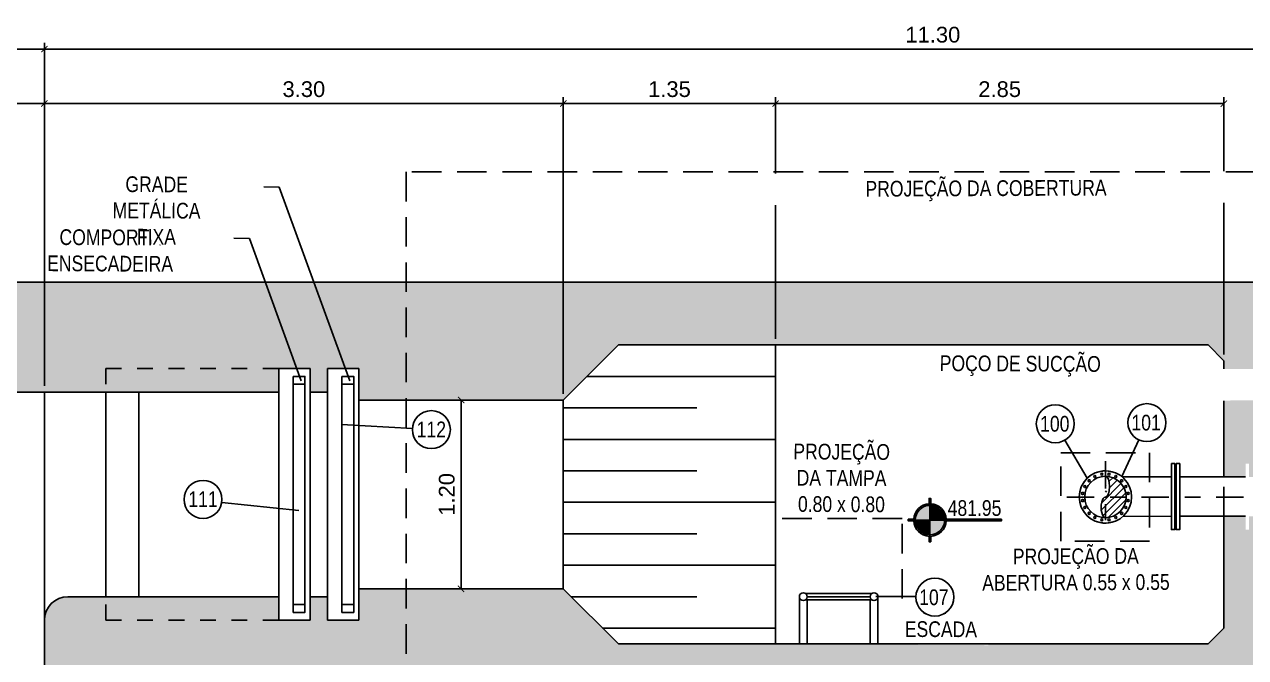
# Model space of a CAD drawing. Header units: feet. Extents: x 0 to 285115, y 0 to 9111421.
# Drawn here: x 285094.64 to 285102.41, y 9111372.54 to 9111376.57 of the extents above; entities that cross this region are included whole.
import ezdxf
from ezdxf import colors
from ezdxf.entities.mleader import LeaderData, LeaderLine
from ezdxf.enums import TextEntityAlignment as Align
from ezdxf.math import Vec2, Vec3

# ---------------------------------------------------------------- set-up
doc = ezdxf.new("R2010")
doc.units = ezdxf.units.FT
doc.header["$MEASUREMENT"] = 0
doc.linetypes.add('DASHDOT', pattern=[1, 0.5, -0.25, 0, -0.25])
doc.linetypes.add('HIDDEN', pattern=[0.375, 0.25, -0.125])
doc.layers.get('0').update_dxf_attribs({"linetype": 'CONTINUOUS'})
doc.layers.get('DEFPOINTS').update_dxf_attribs({"linetype": 'CONTINUOUS'})
for name, color, linetype in [('01', 1, 'CONTINUOUS'), ('01PROJ', 1, 'HIDDEN'), ('A-NIVEIS', 1, 'CONTINUOUS'), ('A-TEXTO', 2, 'CONTINUOUS'), ('EIXO', 1, 'DASHDOT'), ('H-SA-CONTORNO', 2, 'CONTINUOUS'), ('H-SA-DIM', 1, 'CONTINUOUS'), ('H-SA-ESTRUTURA (CORTE)', 5, 'CONTINUOUS'), ('H-SA-HTC CONCRETO', 253, 'CONTINUOUS'), ('H-SA-HTC ENCHIMENTO', 1, 'CONTINUOUS'), ('H-SA-TEXTO', 2, 'CONTINUOUS'), ('INDIC', 2, 'CONTINUOUS'), ('Top View-Ferro Fundido - JGS - K7(Esgoto)', 7, 'CONTINUOUS'), ('TUBULAÇÃO', 5, 'CONTINUOUS')]:
    doc.layers.add(name, color=color, linetype=linetype)
doc.styles.add('EGC_Arial_2.0mm', font='arial.ttf', dxfattribs={"width": 0.8, "height": 2})
doc.styles.get("Standard").update_dxf_attribs({"font": 'arial.ttf'})
doc.dimstyles.new('Copy of EGC_2.0mm', dxfattribs={"dimtxt": 0.1, "dimasz": 0.04, "dimexe": 0.04, "dimexo": 0.04, "dimgap": 0.04, "dimtad": 1, "dimzin": 1, "dimdsep": 46, "dimtxsty": 'Standard', "dimblk": 'ARCHTICK', "dimcen": 0, "dimclrd": 1, "dimclre": 1, "dimclrt": 2, "dimazin": 0, "dimtfac": 1, "dimtix": 1, "dimtmove": 1, "dimatfit": 3, "dimldrblk": 'NONE', "dimfxl": 0.002, "dimtolj": 1, "dimtzin": 0, "dimlwd": -1, "dimarcsym": 0})

# ---------------------------------------------------------------- blocks, each defined once
blk = doc.blocks.new('*U1227')
at = {"true_color": 0xffffff}
h = blk.add_hatch(color=7, dxfattribs=at)
h.dxf.hatch_style = 1
edge = h.paths.add_edge_path()
edge.add_arc((0, 0), 2.07, 92.7623, 177.2377, ccw=False)
edge.add_line((-0.1, 2.07), (-0.1, 2.75))
edge.add_line((-0.1, 2.75), (0.1, 2.75))
edge.add_line((0.1, 2.75), (0.1, 2.07))
edge.add_arc((0, 0), 2.07, 2.7623, 87.2377, ccw=False)
edge.add_line((2.07, 0.1), (9.09, 0.1))
edge.add_line((9.09, 0.1), (9.09, -0.1))
edge.add_line((9.09, -0.1), (2.07, -0.1))
edge.add_arc((0, 0), 2.07, 272.7623, 357.2377, ccw=False)
edge.add_line((0.1, -2.07), (0.1, -2.75))
edge.add_line((0.1, -2.75), (-0.1, -2.75))
edge.add_line((-0.1, -2.75), (-0.1, -2.07))
edge.add_arc((0, 0), 2.07, 182.7623, 267.2377, ccw=False)
edge.add_line((-2.07, -0.1), (-2.75, -0.1))
edge.add_line((-2.75, -0.1), (-2.75, 0.1))
edge.add_line((-2.75, 0.1), (-2.07, 0.1))
for p, q in [((0, -2.75), (0, 2.75)), ((9.09, 0), (-2.75, 0))]:
    blk.add_line(p, q)
at = {"color": 7, "true_color": 0xffffff}
blk.add_lwpolyline([(-2.07, 0.1, -0.386246), (-0.1, 2.07), (-0.1, 2.75), (0.1, 2.75), (0.1, 2.07, -0.386246), (2.07, 0.1), (9.09, 0.1), (9.09, -0.1), (2.07, -0.1, -0.386246), (0.1, -2.07), (0.1, -2.75), (-0.1, -2.75), (-0.1, -2.07, -0.386246), (-2.07, -0.1), (-2.75, -0.1), (-2.75, 0.1)], format="xyb", close=True, dxfattribs=at)
blk.add_circle((0, 0), 1.87)
for points in [[(0, 1.87), (0, 0), (0.58, 1.78), (0.59, 0)], [(0.58, 1.78), (0.59, 0), (1.1, 1.52), (1.1, 0)], [(-1.79, -0.57), (0, 0), (-1.8, -0.54), (-1.88, 0)], [(-1.53, -1.08), (-1.57, 0), (-1.79, -0.57), (0, 0)], [(-1.1, -1.52), (-1.1, 0), (-1.53, -1.08), (-1.57, 0)], [(-0.58, -1.78), (-0.59, 0), (-1.1, -1.52), (-1.1, 0)], [(0, -1.88), (0, 0), (-0.58, -1.78), (-0.59, 0)], [(1.53, 1.08), (1.57, 0), (1.79, 0.57), (0, 0)], [(1.79, 0.57), (0, 0), (1.8, 0.54), (1.87, 0)], [(1.1, 1.52), (1.1, 0), (1.53, 1.08), (1.57, 0)]]:
    blk.add_solid(points)
at = {"layer": 'A-TEXTO', "color": 2, "style": 'EGC_Arial_2.0mm', "width": 0.8}
blk.add_attdef('000.00', text='', height=2, dxfattribs=at).set_placement((9.09, 0.53), align=Align.RIGHT)
blk = doc.blocks.new('_ArchTick')
at = {"color": 0, "linetype": 'ByBlock', "const_width": 0.15}
blk.add_lwpolyline([(-0.5, -0.5), (0.5, 0.5)], dxfattribs=at)
blk = doc.blocks.new('*D1218')
at = {"layer": 'DEFPOINTS', "color": 0, "transparency": 16777216}
for p in [(285099.4176, 9111376.0636), (285099.4176, 9111374.5292), (285102.2676, 9111374.4292)]:
    blk.add_point(p, dxfattribs=at)
at = {"layer": 'H-SA-DIM', "color": 1, "lineweight": -2, "transparency": 16777216}
for p, q in [((285099.4176, 9111374.5692), (285099.4176, 9111376.1036)), ((285102.2676, 9111374.4692), (285102.2676, 9111376.1036))]:
    blk.add_line(p, q, dxfattribs=at)
at = {"layer": 'H-SA-DIM', "color": 1, "transparency": 16777216}
blk.add_line((285102.2676, 9111376.0636), (285099.4176, 9111376.0636), dxfattribs=at)
at = {"layer": 'H-SA-DIM', "color": 1, "transparency": 16777216, "xscale": 0.04, "yscale": 0.04, "zscale": 0.04, "rotation": 180}
blk.add_blockref('_ArchTick', (285099.4176, 9111376.0636), dxfattribs=at)
at = {"layer": 'H-SA-DIM', "color": 1, "transparency": 16777216, "xscale": 0.04, "yscale": 0.04, "zscale": 0.04}
blk.add_blockref('_ArchTick', (285102.2676, 9111376.0636), dxfattribs=at)
at = {"layer": 'H-SA-DIM', "color": 2, "transparency": 16777216, "insert": (285100.8426, 9111376.1546), "char_height": 0.1, "attachment_point": 5}
blk.add_mtext('\\A1;2.85', dxfattribs=at)
blk = doc.blocks.new('_None')
blk = doc.blocks.new('*D1219')
at = {"layer": 'DEFPOINTS', "color": 0, "transparency": 16777216}
for p in [(285098.0676, 9111376.0636), (285099.4176, 9111374.5292), (285098.0676, 9111374.1792)]:
    blk.add_point(p, dxfattribs=at)
at = {"layer": 'H-SA-DIM', "color": 1, "lineweight": -2, "transparency": 16777216}
for p, q in [((285098.0676, 9111374.2192), (285098.0676, 9111376.1036)), ((285099.4176, 9111374.5692), (285099.4176, 9111376.1036))]:
    blk.add_line(p, q, dxfattribs=at)
at = {"layer": 'H-SA-DIM', "color": 1, "transparency": 16777216}
blk.add_line((285099.4176, 9111376.0636), (285098.0676, 9111376.0636), dxfattribs=at)
at = {"layer": 'H-SA-DIM', "color": 1, "transparency": 16777216, "xscale": 0.04, "yscale": 0.04, "zscale": 0.04, "rotation": 180}
blk.add_blockref('_ArchTick', (285098.0676, 9111376.0636), dxfattribs=at)
at = {"layer": 'H-SA-DIM', "color": 1, "transparency": 16777216, "xscale": 0.04, "yscale": 0.04, "zscale": 0.04}
blk.add_blockref('_ArchTick', (285099.4176, 9111376.0636), dxfattribs=at)
at = {"layer": 'H-SA-DIM', "color": 2, "transparency": 16777216, "insert": (285098.7426, 9111376.1547), "char_height": 0.1, "attachment_point": 5}
blk.add_mtext('\\A1;1.35', dxfattribs=at)
blk = doc.blocks.new('*D1220')
at = {"layer": 'DEFPOINTS', "color": 0, "transparency": 16777216}
for p in [(285097.4176, 9111374.1792), (285097.4176, 9111374.1792), (285097.4176, 9111372.9792)]:
    blk.add_point(p, dxfattribs=at)
at = {"layer": 'H-SA-DIM', "color": 1, "transparency": 16777216}
blk.add_line((285097.4176, 9111372.9792), (285097.4176, 9111374.1792), dxfattribs=at)
at = {"layer": 'H-SA-DIM', "color": 1, "transparency": 16777216, "xscale": 0.04, "yscale": 0.04, "zscale": 0.04}
for p, rotation in [((285097.4176, 9111374.1792), 90), ((285097.4176, 9111372.9792), 270)]:
    blk.add_blockref('_ArchTick', p, dxfattribs=dict(at, rotation=rotation))
at = {"layer": 'H-SA-DIM', "color": 2, "transparency": 16777216, "insert": (285097.3267, 9111373.5792), "char_height": 0.1, "attachment_point": 5, "rotation": 90}
blk.add_mtext('\\A1;1.20', dxfattribs=at)
blk = doc.blocks.new('*D1225')
at = {"layer": 'DEFPOINTS', "color": 0, "transparency": 16777216}
for p in [(285094.7676, 9111376.0636), (285091.3157, 9111374.5292), (285094.7676, 9111374.2292)]:
    blk.add_point(p, dxfattribs=at)
at = {"layer": 'H-SA-DIM', "color": 1, "lineweight": -2, "transparency": 16777216}
for p, q in [((285091.3157, 9111374.5692), (285091.3157, 9111376.1036)), ((285094.7676, 9111374.2692), (285094.7676, 9111376.1036))]:
    blk.add_line(p, q, dxfattribs=at)
at = {"layer": 'H-SA-DIM', "color": 1, "transparency": 16777216}
blk.add_line((285091.3157, 9111376.0636), (285094.7676, 9111376.0636), dxfattribs=at)
at = {"layer": 'H-SA-DIM', "color": 1, "transparency": 16777216, "xscale": 0.04, "yscale": 0.04, "zscale": 0.04, "rotation": 180}
blk.add_blockref('_ArchTick', (285091.3157, 9111376.0636), dxfattribs=at)
at = {"layer": 'H-SA-DIM', "color": 1, "transparency": 16777216, "xscale": 0.04, "yscale": 0.04, "zscale": 0.04}
blk.add_blockref('_ArchTick', (285094.7676, 9111376.0636), dxfattribs=at)
at = {"layer": 'H-SA-DIM', "color": 2, "transparency": 16777216, "insert": (285093.0417, 9111376.1547), "char_height": 0.1, "attachment_point": 5}
blk.add_mtext('\\A1;3.45', dxfattribs=at)
blk = doc.blocks.new('*D1229')
at = {"layer": 'DEFPOINTS', "color": 0, "transparency": 16777216}
for p in [(285094.7676, 9111376.41), (285089.5154, 9111374.9292), (285094.7676, 9111374.2292)]:
    blk.add_point(p, dxfattribs=at)
at = {"layer": 'H-SA-DIM', "color": 1, "lineweight": -2, "transparency": 16777216}
for p, q in [((285089.5154, 9111374.9692), (285089.5154, 9111376.45)), ((285094.7676, 9111374.2692), (285094.7676, 9111376.45))]:
    blk.add_line(p, q, dxfattribs=at)
at = {"layer": 'H-SA-DIM', "color": 1, "transparency": 16777216}
blk.add_line((285089.5154, 9111376.41), (285094.7676, 9111376.41), dxfattribs=at)
at = {"layer": 'H-SA-DIM', "color": 1, "transparency": 16777216, "xscale": 0.04, "yscale": 0.04, "zscale": 0.04, "rotation": 180}
blk.add_blockref('_ArchTick', (285089.5154, 9111376.41), dxfattribs=at)
at = {"layer": 'H-SA-DIM', "color": 1, "transparency": 16777216, "xscale": 0.04, "yscale": 0.04, "zscale": 0.04}
blk.add_blockref('_ArchTick', (285094.7676, 9111376.41), dxfattribs=at)
at = {"layer": 'H-SA-DIM', "color": 2, "transparency": 16777216, "insert": (285092.1415, 9111376.5011), "char_height": 0.1, "attachment_point": 5}
blk.add_mtext('\\A1;5.25', dxfattribs=at)
blk = doc.blocks.new('*D1230')
at = {"layer": 'DEFPOINTS', "color": 0, "transparency": 16777216}
for p in [(285106.0676, 9111376.41), (285106.0676, 9111374.6292), (285094.7676, 9111374.2292)]:
    blk.add_point(p, dxfattribs=at)
at = {"layer": 'H-SA-DIM', "color": 1, "lineweight": -2, "transparency": 16777216}
for p, q in [((285094.7676, 9111374.2692), (285094.7676, 9111376.45)), ((285106.0676, 9111374.6692), (285106.0676, 9111376.45))]:
    blk.add_line(p, q, dxfattribs=at)
at = {"layer": 'H-SA-DIM', "color": 1, "transparency": 16777216}
blk.add_line((285094.7676, 9111376.41), (285106.0676, 9111376.41), dxfattribs=at)
at = {"layer": 'H-SA-DIM', "color": 1, "transparency": 16777216, "xscale": 0.04, "yscale": 0.04, "zscale": 0.04, "rotation": 180}
blk.add_blockref('_ArchTick', (285094.7676, 9111376.41), dxfattribs=at)
at = {"layer": 'H-SA-DIM', "color": 1, "transparency": 16777216, "xscale": 0.04, "yscale": 0.04, "zscale": 0.04}
blk.add_blockref('_ArchTick', (285106.0676, 9111376.41), dxfattribs=at)
at = {"layer": 'H-SA-DIM', "color": 2, "transparency": 16777216, "insert": (285100.4176, 9111376.5011), "char_height": 0.1, "attachment_point": 5}
blk.add_mtext('\\A1;11.30', dxfattribs=at)
blk = doc.blocks.new('*D1231')
at = {"layer": 'DEFPOINTS', "color": 0, "transparency": 16777216}
for p in [(285098.0676, 9111376.0636), (285094.7676, 9111374.2292), (285098.0676, 9111374.1792)]:
    blk.add_point(p, dxfattribs=at)
at = {"layer": 'H-SA-DIM', "color": 1, "lineweight": -2, "transparency": 16777216}
for p, q in [((285094.7676, 9111374.2692), (285094.7676, 9111376.1036)), ((285098.0676, 9111374.2192), (285098.0676, 9111376.1036))]:
    blk.add_line(p, q, dxfattribs=at)
at = {"layer": 'H-SA-DIM', "color": 1, "transparency": 16777216}
blk.add_line((285094.7676, 9111376.0636), (285098.0676, 9111376.0636), dxfattribs=at)
at = {"layer": 'H-SA-DIM', "color": 1, "transparency": 16777216, "xscale": 0.04, "yscale": 0.04, "zscale": 0.04, "rotation": 180}
blk.add_blockref('_ArchTick', (285094.7676, 9111376.0636), dxfattribs=at)
at = {"layer": 'H-SA-DIM', "color": 1, "transparency": 16777216, "xscale": 0.04, "yscale": 0.04, "zscale": 0.04}
blk.add_blockref('_ArchTick', (285098.0676, 9111376.0636), dxfattribs=at)
at = {"layer": 'H-SA-DIM', "color": 2, "transparency": 16777216, "insert": (285096.4176, 9111376.1547), "char_height": 0.1, "attachment_point": 5}
blk.add_mtext('\\A1;3.30', dxfattribs=at)

msp = doc.modelspace()

# ---------------------------------------------------------------- hatches: boundary and pattern name
at = {"layer": '01'}
h = msp.add_hatch(dxfattribs=at)
h.set_pattern_fill('ANSI31', color=256, scale=0.01, style=0)
h.set_pattern_definition([(45, (285098.709524, 9111375.503235), (-0.02245064, 0.02245064), [])])
edge = h.paths.add_edge_path(flags=16)
edge.add_ellipse((285101.5037, 9111373.6261), major_axis=(0.0071, 0.0692), ratio=0.546386, start_angle=207.04514, end_angle=353.87296)
edge.add_line((285101.5146, 9111373.5628), (285101.5148, 9111373.6945))
edge = h.paths.add_edge_path()
edge.add_line((285101.5148, 9111373.6945), (285101.5146, 9111373.5628))
edge.add_line((285101.5146, 9111373.5628), (285101.6465, 9111373.5628))
edge.add_arc((285101.513, 9111373.561), 0.1335, 0.76281, 89.22901)
edge = h.paths.add_edge_path()
edge.add_ellipse((285101.542, 9111373.5054), major_axis=(0.0229, 0.076), ratio=0.66941, start_angle=53.65297, end_angle=175.0292, ccw=False)
edge.add_arc((285101.5152, 9111373.5624), 0.1314, 269.84168, 360.15832)
edge.add_line((285101.6465, 9111373.5628), (285101.5146, 9111373.5628))
at = {"layer": 'H-SA-HTC CONCRETO'}
h = msp.add_hatch(color=256, dxfattribs=at)
h.dxf.hatch_style = 1
h.paths.add_polyline_path([(285102.5676, 9111374.6292), (285106.0676, 9111374.6292), (285106.0676, 9111373.6905), (285106.2064, 9111373.6905), (285106.2064, 9111373.7757), (285106.2289, 9111373.7757), (285106.2289, 9111373.6905), (285106.3676, 9111373.6905), (285106.3676, 9111374.9292), (285089.5451, 9111374.9292), (285086.5037, 9111375.3838), (285086.5037, 9111374.9794), (285089.5154, 9111374.5292), (285091.8451, 9111374.5292), (285094.2576, 9111374.5292), (285094.5576, 9111374.2292), (285096.2576, 9111374.2292), (285096.2576, 9111374.3792), (285096.4576, 9111374.3792), (285096.4578, 9111374.2292), (285096.5678, 9111374.2292), (285096.5676, 9111374.3792), (285096.7676, 9111374.3792), (285096.7676, 9111374.1792), (285098.0676, 9111374.1792), (285098.4176, 9111374.5292), (285102.1676, 9111374.5292), (285102.2676, 9111374.4292), (285102.2676, 9111373.6905), (285102.4064, 9111373.6905), (285102.4064, 9111373.7757), (285102.4289, 9111373.7757), (285102.4289, 9111373.6905), (285102.5676, 9111373.6905)])
h.paths.add_polyline_path([(285102.5676, 9111370.7782), (285102.4289, 9111370.7782), (285102.4289, 9111370.6932), (285102.4064, 9111370.6932), (285102.4064, 9111370.7782), (285102.2676, 9111370.7782), (285102.2676, 9111370.2292), (285102.1676, 9111370.1292), (285098.3176, 9111370.1292), (285098.0676, 9111370.3792), (285096.7676, 9111370.3792), (285096.7676, 9111370.1792), (285096.5676, 9111370.1792), (285096.5676, 9111370.3292), (285096.4576, 9111370.3292), (285096.4576, 9111370.1792), (285096.2576, 9111370.1792), (285096.2576, 9111370.3292), (285094.5576, 9111370.3292), (285094.3576, 9111370.1292), (285089.5678, 9111370.1292), (285086.4946, 9111369.6786), (285086.5096, 9111369.2765), (285089.5828, 9111369.7271), (285102.2676, 9111369.7292), (285106.3676, 9111369.7292), (285106.3676, 9111370.7782), (285106.2289, 9111370.7782), (285106.2289, 9111370.6932), (285106.2064, 9111370.6932), (285106.2064, 9111370.7782), (285106.0676, 9111370.7782), (285106.0676, 9111370.0292), (285102.5676, 9111370.0292)])
h.paths.add_polyline_path([(285110.9676, 9111375.4343), (285108.3676, 9111375.4337), (285108.3676, 9111373.7155), (285108.6676, 9111373.7155), (285108.6676, 9111375.139), (285110.6676, 9111375.139), (285110.6676, 9111373.7155), (285110.9676, 9111373.7157)])
h = msp.add_hatch(color=256, dxfattribs=at)
h.dxf.hatch_style = 1
edge = h.paths.add_edge_path()
edge.add_line((285106.3676, 9111373.4405), (285106.2289, 9111373.4405))
edge.add_line((285106.2289, 9111373.4405), (285106.2289, 9111373.3555))
edge.add_line((285106.2289, 9111373.3555), (285106.2064, 9111373.3555))
edge.add_line((285106.2064, 9111373.3555), (285106.2064, 9111373.4405))
edge.add_line((285106.2064, 9111373.4405), (285106.0676, 9111373.4405))
edge.add_line((285106.0676, 9111373.4405), (285106.0676, 9111372.6292))
edge.add_line((285106.0676, 9111372.6292), (285105.2176, 9111372.6292))
edge.add_line((285105.2176, 9111372.6292), (285102.5676, 9111372.619))
edge.add_line((285102.5676, 9111372.619), (285102.5676, 9111373.4405))
edge.add_line((285102.5676, 9111373.4405), (285102.4289, 9111373.4405))
edge.add_line((285102.4289, 9111373.4405), (285102.4289, 9111373.3555))
edge.add_line((285102.4289, 9111373.3555), (285102.4064, 9111373.3555))
edge.add_line((285102.4064, 9111373.3555), (285102.4064, 9111373.4405))
edge.add_line((285102.4064, 9111373.4405), (285102.2676, 9111373.4405))
edge.add_line((285102.2676, 9111373.4405), (285102.2676, 9111372.7292))
edge.add_line((285102.2676, 9111372.7292), (285102.1676, 9111372.6292))
edge.add_line((285102.1676, 9111372.6292), (285098.4176, 9111372.6292))
edge.add_line((285098.4176, 9111372.6292), (285098.0676, 9111372.9792))
edge.add_line((285098.0676, 9111372.9792), (285096.7676, 9111372.9792))
edge.add_line((285096.7676, 9111372.9792), (285096.7676, 9111372.7792))
edge.add_line((285096.7676, 9111372.7792), (285096.5676, 9111372.7792))
edge.add_line((285096.5676, 9111372.7792), (285096.5676, 9111372.9292))
edge.add_line((285096.5676, 9111372.9292), (285096.4576, 9111372.9292))
edge.add_line((285096.4576, 9111372.9292), (285096.4576, 9111372.7792))
edge.add_line((285096.4576, 9111372.7792), (285096.2576, 9111372.7792))
edge.add_line((285096.2576, 9111372.7792), (285096.2576, 9111372.9292))
edge.add_line((285096.2576, 9111372.9292), (285094.9176, 9111372.9292))
edge.add_arc((285094.9176, 9111372.7792), 0.15, 90, 180)
edge.add_line((285094.7676, 9111372.7792), (285094.7676, 9111372.2792))
edge.add_arc((285094.9176, 9111372.2792), 0.15, 180, 270)
edge.add_line((285094.9176, 9111372.1292), (285096.2576, 9111372.1292))
edge.add_line((285096.2576, 9111372.1292), (285096.2576, 9111372.2792))
edge.add_line((285096.2576, 9111372.2792), (285096.4576, 9111372.2792))
edge.add_line((285096.4576, 9111372.2792), (285096.4576, 9111372.1292))
edge.add_line((285096.4576, 9111372.1292), (285096.5676, 9111372.1292))
edge.add_line((285096.5676, 9111372.1292), (285096.5676, 9111372.2792))
edge.add_line((285096.5676, 9111372.2792), (285096.7676, 9111372.2792))
edge.add_line((285096.7676, 9111372.2792), (285096.7676, 9111372.0792))
edge.add_line((285096.7676, 9111372.0792), (285098.0676, 9111372.0792))
edge.add_line((285098.0676, 9111372.0792), (285098.3176, 9111372.3292))
edge.add_line((285098.3176, 9111372.3292), (285102.1676, 9111372.3292))
edge.add_line((285102.1676, 9111372.3292), (285102.2676, 9111372.2292))
edge.add_line((285102.2676, 9111372.2292), (285102.2676, 9111371.3782))
edge.add_line((285102.2676, 9111371.3782), (285102.4064, 9111371.3782))
edge.add_line((285102.4064, 9111371.3782), (285102.4064, 9111371.4632))
edge.add_line((285102.4064, 9111371.4632), (285102.4289, 9111371.4632))
edge.add_line((285102.4289, 9111371.4632), (285102.4289, 9111371.3782))
edge.add_line((285102.4289, 9111371.3782), (285102.5676, 9111371.3782))
edge.add_line((285102.5676, 9111371.3782), (285102.5676, 9111371.9242))
edge.add_line((285102.5676, 9111371.9242), (285102.5676, 9111372.3292))
edge.add_line((285102.5676, 9111372.3292), (285105.2176, 9111372.3292))
edge.add_line((285105.2176, 9111372.3292), (285106.0676, 9111372.3292))
edge.add_line((285106.0676, 9111372.3292), (285106.0676, 9111371.9242))
edge.add_line((285106.0676, 9111371.9242), (285106.0676, 9111371.3782))
edge.add_line((285106.0676, 9111371.3782), (285106.2064, 9111371.3782))
edge.add_line((285106.2064, 9111371.3782), (285106.2064, 9111371.4632))
edge.add_line((285106.2064, 9111371.4632), (285106.2289, 9111371.4632))
edge.add_line((285106.2289, 9111371.4632), (285106.2289, 9111371.3782))
edge.add_line((285106.2289, 9111371.3782), (285106.3676, 9111371.3782))
edge.add_line((285106.3676, 9111371.3782), (285106.3676, 9111373.4405))

# ---------------------------------------------------------------- linework, layer by layer
at = {"color": 251}
msp.add_line((285098.0676, 9111373.0792), (285098.0676, 9111374.1792), dxfattribs=at)
at = {"color": 1, "lineweight": 0}
msp.add_line((285101.6275, 9111373.4405), (285101.9345, 9111373.4405), dxfattribs=at)
for centre, radius, start, end in [((285101.5148, 9111373.5628), 0.1665, 67.19699, 180), ((285101.3702, 9111373.5857), 0.00661, 0, 180), ((285101.3702, 9111373.5857), 0.00661, 180, 0), ((285101.5148, 9111373.5628), 0.1665, 180, 292.80301), ((285101.3702, 9111373.5399), 0.00661, 0, 180), ((285101.3702, 9111373.5399), 0.00661, 180, 0), ((285101.3843, 9111373.4963), 0.00661, 0, 180), ((285101.3843, 9111373.4963), 0.00661, 180, 0), ((285101.4113, 9111373.4592), 0.00661, 0, 180), ((285101.4113, 9111373.4592), 0.00661, 180, 0), ((285101.4483, 9111373.4323), 0.00661, 0, 180), ((285101.4483, 9111373.4323), 0.00661, 180, 0), ((285101.4919, 9111373.4182), 0.00661, 0, 180), ((285101.4919, 9111373.4182), 0.00661, 180, 0)]:
    msp.add_arc(centre, radius, start, end, dxfattribs=at)
at = {"color": 5, "lineweight": 0}
for start, end in [(0, 180), (180, 0)]:
    msp.add_arc((285101.5148, 9111373.5628), 0.1317, start, end, dxfattribs=at)
at = {"layer": '01', "color": 1}
for centre in [(285101.4113, 9111373.6663), (285101.4483, 9111373.6932), (285101.4919, 9111373.7074), (285101.5377, 9111373.7074), (285101.5813, 9111373.6932), (285101.6183, 9111373.6663), (285101.3702, 9111373.5857), (285101.3843, 9111373.6292), (285101.6452, 9111373.6292), (285101.6594, 9111373.5857), (285101.3702, 9111373.5399), (285101.3843, 9111373.4963), (285101.6452, 9111373.4963), (285101.6594, 9111373.5399), (285101.4113, 9111373.4592), (285101.4483, 9111373.4323), (285101.4919, 9111373.4182), (285101.5377, 9111373.4182), (285101.5813, 9111373.4323), (285101.6183, 9111373.4592)]:
    msp.add_circle(centre, 0.00661, dxfattribs=at)
at = {"layer": '01', "extrusion": (0, 0, -1)}
for centre, major_axis, ratio, start_param, end_param in [((285101.5148, 9111373.6286), (0, -0.0659), 0.41304, 3.141593, 6.283185), ((285101.5148, 9111373.4969), (0, -0.0658), 0.413202, 0, 3.141593)]:
    msp.add_ellipse(centre, major_axis=major_axis, ratio=ratio, start_param=start_param, end_param=end_param, dxfattribs=at)
at = {"layer": '01PROJ', "color": 1, "ltscale": 25}
for p, q in [((285102.2676, 9111373.6905), (285102.4064, 9111373.6905)), ((285102.2676, 9111373.4405), (285102.4064, 9111373.4405))]:
    msp.add_line(p, q, dxfattribs=at)
at = {"layer": 'EIXO', "ltscale": 0.35}
msp.add_line((285101.2692, 9111373.5616), (285112.6201, 9111373.5569), dxfattribs=at)
msp.add_lwpolyline([(285101.5146, 9111373.7914), (285101.5146, 9111373.3214)], dxfattribs=at)
at = {"layer": 'H-SA-CONTORNO', "ltscale": 0.75}
for p, q in [((285099.4176, 9111374.5292), (285099.4176, 9111372.6292)), ((285096.3497, 9111374.2792), (285096.4247, 9111374.2792)), ((285096.6597, 9111374.2792), (285096.7347, 9111374.2792)), ((285094.7676, 9111370.3292), (285094.7676, 9111374.2292)), ((285095.1576, 9111374.2292), (285095.1576, 9111372.9292)), ((285095.3676, 9111374.2292), (285095.3676, 9111372.9292)), ((285096.2576, 9111374.2292), (285096.2576, 9111372.9292)), ((285096.4576, 9111374.2292), (285096.4576, 9111372.9292)), ((285096.5676, 9111374.2292), (285096.5676, 9111372.9292)), ((285096.7676, 9111374.1792), (285096.7676, 9111372.9792)), ((285098.0676, 9111372.9792), (285098.0676, 9111374.1792)), ((285096.3497, 9111372.8792), (285096.4247, 9111372.8792)), ((285096.6597, 9111372.8792), (285096.7347, 9111372.8792))]:
    msp.add_line(p, q, dxfattribs=at)
at = {"layer": 'H-SA-CONTORNO', "color": 1, "linetype": 'HIDDEN', "ltscale": 0.75}
msp.add_line((285102.2676, 9111373.4405), (285102.2676, 9111373.6905), dxfattribs=at)
at = {"layer": 'H-SA-CONTORNO', "color": 1, "linetype": 'HIDDEN', "ltscale": 0.05}
for points in [[(285096.2576, 9111374.3792), (285095.1576, 9111374.3792), (285095.1576, 9111374.2292)], [(285096.2576, 9111372.7792), (285095.1576, 9111372.7792), (285095.1576, 9111372.9292)]]:
    msp.add_lwpolyline(points, dxfattribs=at)
at = {"layer": 'H-SA-CONTORNO'}
for points in [[(285096.3497, 9111374.3292), (285096.3497, 9111372.8292), (285096.4247, 9111372.8292), (285096.4247, 9111374.3292)], [(285096.6597, 9111374.3292), (285096.6597, 9111372.8292), (285096.7347, 9111372.8292), (285096.7347, 9111374.3292)]]:
    msp.add_lwpolyline(points, close=True, dxfattribs=at)
at = {"layer": 'H-SA-CONTORNO', "color": 1, "linetype": 'HIDDEN', "ltscale": 0.75}
for points in [[(285101.2311, 9111373.8441), (285101.7962, 9111373.8441), (285101.7962, 9111373.2818), (285101.2311, 9111373.2818)], [(285099.4176, 9111372.6292), (285100.2223, 9111372.6292), (285100.2223, 9111373.4271), (285099.4176, 9111373.4271)]]:
    msp.add_lwpolyline(points, close=True, dxfattribs=at)
at = {"layer": 'H-SA-ESTRUTURA (CORTE)'}
for p, q in [((285089.5451, 9111374.9292), (285106.3676, 9111374.9292)), ((285098.0676, 9111374.1792), (285098.4176, 9111374.5292)), ((285098.4176, 9111374.5292), (285102.1676, 9111374.5292)), ((285102.2676, 9111374.4292), (285102.1676, 9111374.5292)), ((285096.4576, 9111374.3792), (285096.2576, 9111374.3792)), ((285096.2576, 9111374.2292), (285096.2576, 9111374.3792)), ((285096.4576, 9111374.2292), (285096.4576, 9111374.3792)), ((285096.7676, 9111374.3792), (285096.5676, 9111374.3792)), ((285096.5676, 9111374.2292), (285096.5676, 9111374.3792)), ((285096.7676, 9111374.1792), (285096.7676, 9111374.3792)), ((285102.2676, 9111374.4292), (285102.2676, 9111373.6905)), ((285096.5679, 9111374.2292), (285096.4576, 9111374.2292)), ((285098.0676, 9111374.1792), (285096.7676, 9111374.1792)), ((285102.2676, 9111372.7292), (285102.2676, 9111373.4405)), ((285096.7676, 9111372.7792), (285096.7676, 9111372.9792)), ((285098.0676, 9111372.9792), (285096.7676, 9111372.9792)), ((285096.7676, 9111372.7792), (285096.7676, 9111372.9792)), ((285098.0676, 9111372.9792), (285098.4176, 9111372.6292)), ((285096.2576, 9111372.9292), (285094.9176, 9111372.9292)), ((285096.2576, 9111372.9292), (285094.9176, 9111372.9292)), ((285096.2576, 9111372.9292), (285096.2576, 9111372.7792)), ((285096.2576, 9111372.9292), (285096.2576, 9111372.7792)), ((285096.4576, 9111372.9292), (285096.4576, 9111372.7792)), ((285096.5676, 9111372.9292), (285096.4576, 9111372.9292)), ((285096.4576, 9111372.9292), (285096.4576, 9111372.7792)), ((285096.5676, 9111372.9292), (285096.5676, 9111372.7792)), ((285096.5676, 9111372.9292), (285096.5676, 9111372.7792)), ((285094.7676, 9111372.7792), (285094.7676, 9111372.2792)), ((285096.4576, 9111372.7792), (285096.2576, 9111372.7792)), ((285096.4576, 9111372.7792), (285096.2576, 9111372.7792)), ((285096.7676, 9111372.7792), (285096.5676, 9111372.7792)), ((285096.7676, 9111372.7792), (285096.5676, 9111372.7792)), ((285102.2676, 9111372.7292), (285102.1676, 9111372.6292))]:
    msp.add_line(p, q, dxfattribs=at)
msp.add_lwpolyline([(285096.2576, 9111374.2292), (285094.5576, 9111374.2292)], dxfattribs=at)
msp.add_arc((285094.9176, 9111372.7792), 0.15, 90, 180, dxfattribs=at)
at = {"layer": 'H-SA-HTC ENCHIMENTO'}
for p, q in [((285098.2176, 9111374.3292), (285099.4128, 9111374.3292)), ((285098.2176, 9111374.3292), (285099.4128, 9111374.3292)), ((285098.0676, 9111374.1292), (285098.9176, 9111374.1292)), ((285098.0676, 9111373.9292), (285099.4128, 9111373.9292)), ((285098.0676, 9111373.7292), (285098.9176, 9111373.7292)), ((285098.0676, 9111373.5292), (285099.4128, 9111373.5292)), ((285098.0676, 9111373.3292), (285098.9176, 9111373.3292)), ((285098.0676, 9111373.1292), (285099.4128, 9111373.1292)), ((285098.1176, 9111372.9292), (285098.9176, 9111372.9292)), ((285098.3176, 9111372.7292), (285099.4128, 9111372.7292))]:
    msp.add_line(p, q, dxfattribs=at)
at = {"layer": 'INDIC', "color": 1, "linetype": 'Continuous'}
for p, q in [((285097.1079, 9111373.9978), (285096.656, 9111374.0228)), ((285101.2571, 9111373.924), (285101.398, 9111373.6831)), ((285101.7278, 9111373.9261), (285101.6184, 9111373.6925)), ((285095.8955, 9111373.5288), (285096.3854, 9111373.4768)), ((285100.3099, 9111372.9303), (285100.0545, 9111372.9303))]:
    msp.add_line(p, q, dxfattribs=at)
for centre in [(285101.1961, 9111374.0282), (285101.7789, 9111374.0355), (285097.2285, 9111373.9911), (285095.7763, 9111373.5475)]:
    msp.add_circle(centre, 0.1207, dxfattribs=at)
at = {"layer": 'Top View-Ferro Fundido - JGS - K7(Esgoto)', "color": 1, "linetype": 'ByBlock', "lineweight": -2}
for p, q in [((285101.9345, 9111373.6905), (285101.6215, 9111373.6905)), ((285101.9941, 9111373.6905), (285102.2676, 9111373.6905)), ((285101.9941, 9111373.4405), (285102.2676, 9111373.4405)), ((285099.5687, 9111372.9292), (285099.5687, 9111372.6292)), ((285099.6087, 9111372.9492), (285100.0287, 9111372.9492)), ((285099.6087, 9111372.9092), (285100.0287, 9111372.9092)), ((285099.6187, 9111372.9292), (285100.0187, 9111372.9292)), ((285099.6187, 9111372.9092), (285099.6187, 9111372.6292)), ((285100.0187, 9111372.9092), (285100.0187, 9111372.6292)), ((285100.0687, 9111372.9292), (285100.0687, 9111372.6292))]:
    msp.add_line(p, q, dxfattribs=at)
for points in [[(285101.9345, 9111373.7755), (285101.957, 9111373.7755), (285101.957, 9111373.3555), (285101.9345, 9111373.3555)], [(285101.9875, 9111373.7755), (285101.965, 9111373.7755), (285101.965, 9111373.3555), (285101.9875, 9111373.3555)]]:
    msp.add_lwpolyline(points, close=True, dxfattribs=at)
for points in [[(285101.957, 9111373.7315), (285101.961, 9111373.7315), (285101.961, 9111373.3995), (285101.957, 9111373.3995)], [(285101.965, 9111373.7315), (285101.961, 9111373.7315), (285101.961, 9111373.3995), (285101.965, 9111373.3995)]]:
    msp.add_lwpolyline(points, dxfattribs=at)
for centre, radius in [((285101.5148, 9111373.5628), 0.1665), ((285099.5937, 9111372.9292), 0.025), ((285100.0437, 9111372.9292), 0.025)]:
    msp.add_circle(centre, radius, dxfattribs=at)
at = {"layer": 'TUBULAÇÃO'}
msp.add_circle((285101.5148, 9111373.5628), 0.1317, dxfattribs=at)

# ---------------------------------------------------------------- block references
at = {"layer": 'A-NIVEIS', "xscale": 0.05, "yscale": 0.05, "zscale": 0.05}
msp.add_blockref('*U1227', (285100.3992, 9111373.4161), dxfattribs=at).add_auto_attribs({'000.00': '481.95'})

# ---------------------------------------------------------------- texts
at = {"layer": 'INDIC', "color": 2, "style": 'EGC_Arial_2.0mm', "width": 0.8}
for s, p in [('100', (285101.1931, 9111374.0282)), ('101', (285101.7738, 9111374.0355)), ('112', (285097.2285, 9111373.9925)), ('111', (285095.7763, 9111373.5488)), ('107', (285100.424, 9111372.9252))]:
    msp.add_text(s, height=0.1, dxfattribs=at).set_placement(p, align=Align.MIDDLE_CENTER)

# ---------------------------------------------------------------- dimensions: what is measured, and where the dimension line sits
at = {"layer": 'H-SA-DIM'}
for base, p1, p2, picture, middle in [((285094.7676, 9111376.41), (285089.5154, 9111374.9292), (285094.7676, 9111374.2292), '*D1229', (285092.1415, 9111376.5011)), ((285094.7676, 9111376.0636), (285091.3157, 9111374.5292), (285094.7676, 9111374.2292), '*D1225', (285093.0417, 9111376.1547)), ((285098.0676, 9111376.0636), (285094.7676, 9111374.2292), (285098.0676, 9111374.1792), '*D1231', (285096.4176, 9111376.1547)), ((285098.0676, 9111376.0636), (285099.4176, 9111374.5292), (285098.0676, 9111374.1792), '*D1219', (285098.7426, 9111376.1547))]:
    dim = msp.add_linear_dim(base=base, p1=p1, p2=p2, dimstyle='Copy of EGC_2.0mm', dxfattribs=at)
    dim.commit()
    dim.dimension.update_dxf_attribs({"geometry": picture, "text_midpoint": middle})
dim = msp.add_linear_dim(base=(285097.4176, 9111374.1792), p1=(285097.4176, 9111372.9792), p2=(285097.4176, 9111374.1792), angle=90, dimstyle='Copy of EGC_2.0mm', dxfattribs=at)
dim.commit()
dim.dimension.update_dxf_attribs({"geometry": '*D1220', "text_midpoint": (285097.4177, 9111373.5792), "dimtype": 160})

# ---------------------------------------------------------------- next in the draw order: texts
at = {"layer": 'H-SA-TEXTO', "color": 2, "char_height": 0.1, "attachment_point": 8, "rotation": 359.7131, "style": 'EGC_Arial_2.0mm', "bg_fill": 2}
for s, insert, width in [('POÇO DE SUCÇÃO', (285100.9732, 9111374.33), 1.090823), ('ESCADA', (285100.4688, 9111372.6709), 0.505713)]:
    msp.add_mtext(s, dxfattribs=dict(at, insert=insert, width=width))
at = {"layer": 'H-SA-TEXTO', "color": 2, "char_height": 0.1, "style": 'EGC_Arial_2.0mm', "bg_fill": 3, "box_fill_scale": 1, "bg_fill_color": 256, "bg_fill_transparency": 0}
for s, insert, width, attachment_point, rotation in [('PROJEÇÃO DA TAMPA 0.80 x 0.80', (285099.8361, 9111373.4657), 0.748541, 8, 359.7131), ('PROJEÇÃO DA ABERTURA 0.55 x 0.55', (285101.3265, 9111373.2364), 1.270496, 2, 0.2869)]:
    msp.add_mtext(s, dxfattribs=dict(at, insert=insert, width=width, attachment_point=attachment_point, rotation=rotation))

# ---------------------------------------------------------------- next in the draw order: linework, layer by layer
at = {"layer": 'H-SA-ESTRUTURA (CORTE)'}
msp.add_line((285098.4176, 9111372.6292), (285102.1676, 9111372.6292), dxfattribs=at)
at = {"layer": 'INDIC', "color": 1, "linetype": 'Continuous'}
msp.add_circle((285100.4306, 9111372.9265), 0.1207, dxfattribs=at)

# ---------------------------------------------------------------- next in the draw order: texts
at = {"layer": 'H-SA-TEXTO', "color": 2, "insert": (285103.188, 9111374.3306), "char_height": 0.1, "width": 3.355817, "attachment_point": 2, "rotation": 0.2869, "style": 'EGC_Arial_2.0mm', "bg_fill": 2}
msp.add_mtext('ESCADA', dxfattribs=at)

# ---------------------------------------------------------------- next in the draw order: dimensions: what is measured, and where the dimension line sits
at = {"layer": 'H-SA-DIM'}
dim = msp.add_linear_dim(base=(285099.4176, 9111376.0636), p1=(285102.2676, 9111374.4292), p2=(285099.4176, 9111374.5292), dimstyle='Copy of EGC_2.0mm', dxfattribs=at)
dim.commit()
dim.dimension.update_dxf_attribs({"geometry": '*D1218', "text_midpoint": (285100.8426, 9111376.1546)})

# ---------------------------------------------------------------- next in the draw order: texts
at = {"layer": 'H-SA-TEXTO', "color": 2, "insert": (285100.7555, 9111375.5755), "char_height": 0.1, "width": 3.355817, "attachment_point": 2, "rotation": 0.2869, "style": 'EGC_Arial_2.0mm', "bg_fill": 2}
msp.add_mtext('PROJEÇÃO DA COBERTURA', dxfattribs=at)

# ---------------------------------------------------------------- next in the draw order: linework, layer by layer
at = {"layer": 'H-SA-CONTORNO', "color": 1, "linetype": 'HIDDEN', "ltscale": 0.75}
msp.add_lwpolyline([(285107.0676, 9111369.0292), (285107.0676, 9111375.6292), (285097.0676, 9111375.6292), (285097.0676, 9111369.0292)], close=True, dxfattribs=at)

# ---------------------------------------------------------------- next in the draw order: dimensions: what is measured, and where the dimension line sits
at = {"layer": 'H-SA-DIM'}
dim = msp.add_linear_dim(base=(285106.0676, 9111376.41), p1=(285094.7676, 9111374.2292), p2=(285106.0676, 9111374.6292), dimstyle='Copy of EGC_2.0mm', dxfattribs=at)
dim.commit()
dim.dimension.update_dxf_attribs({"geometry": '*D1230', "text_midpoint": (285100.4176, 9111376.5011)})

# ---------------------------------------------------------------- next in the draw order: leaders
at = {"layer": 'H-SA-TEXTO'}
ml = msp.add_multileader_mtext('Standard', dxfattribs=at)
ml.set_content('COMPORTA ENSECADEIRA', color=2, style='EGC_Arial_2.0mm')
ml.set_leader_properties(color=1, linetype='ByLayer', lineweight=-1)
ml.set_arrow_properties(name='NONE')
ml.build(insert=Vec2(0, 0))
ml.multileader.update_dxf_attribs({"text_left_attachment_type": 2, "text_right_attachment_type": 2, "dogleg_length": 1.9819, "arrow_head_size": 0.075, "scale": 0.05})
ctx = ml.context
ctx.base_point, ctx.scale, ctx.char_height, ctx.arrow_head_size, ctx.landing_gap_size, ctx.plane_origin, ctx.plane_x_axis, ctx.plane_y_axis = Vec3(285094.4002, 9111375.2154), 0.05, 0.1, 0.075, 0.05, Vec3(285172.0283, 9111376.0798), Vec3(0.999987, -0.005007), Vec3(0.005007, 0.999987)
ctx.left_attachment, ctx.right_attachment, ctx.text_align_type = 2, 2, 1
notes = []
notes.append((ctx, [(1, (1, 1, 0), (285096.0718, 9111375.207), (-0.999987, 0.005007), 0.0991, [(0, [(285096.4002, 9111374.3022)], 0, [])])]))
ctx.mtext.insert, ctx.mtext.text_direction, ctx.mtext.rotation, ctx.mtext.width, ctx.mtext.defined_height, ctx.mtext.alignment, ctx.mtext.flow_direction = Vec3(285095.1867, 9111375.2632), Vec3(0.999987, -0.005007), 6.278178, 1.486017, 0.8915, 2, 5
ctx.mtext.has_bg_fill, ctx.mtext.bg_color, ctx.mtext.bg_scale_factor, ctx.mtext.bg_transparency, ctx.mtext.use_window_bg_color = 1, -1073741824, 1, 0, 1
for ctx, leaders in notes:
    for number, flags, end, landing, length, lines in leaders:
        leader = LeaderData()
        leader.index, (leader.has_last_leader_line, leader.has_dogleg_vector, leader.attachment_direction) = number, flags
        leader.last_leader_point, leader.dogleg_vector, leader.dogleg_length = Vec3(end), Vec3(landing), length
        for number, points, colour, breaks in lines:
            line = LeaderLine()
            line.index, line.vertices, line.color, line.breaks = number, Vec3.list(points), colors.encode_raw_color(colour), breaks
            leader.lines.append(line)
        ctx.leaders.append(leader)

# ---------------------------------------------------------------- next in the draw order: leaders
ml = msp.add_multileader_mtext('Standard', dxfattribs=at)
ml.set_content('GRADE METÁLICA FIXA', color=2, style='EGC_Arial_2.0mm')
ml.set_leader_properties(color=1, linetype='ByLayer', lineweight=-1)
ml.set_arrow_properties(name='NONE')
ml.build(insert=Vec2(0, 0))
ml.multileader.update_dxf_attribs({"text_left_attachment_type": 2, "text_right_attachment_type": 2, "dogleg_length": 1.9819, "arrow_head_size": 0.075, "scale": 0.05})
ctx = ml.context
ctx.base_point, ctx.scale, ctx.char_height, ctx.arrow_head_size, ctx.landing_gap_size, ctx.plane_origin, ctx.plane_x_axis, ctx.plane_y_axis = Vec3(285094.8011, 9111375.5404), 0.05, 0.1, 0.075, 0.05, Vec3(285172.3846, 9111379.202), Vec3(0.999987, -0.005007), Vec3(0.005007, 0.999987)
ctx.left_attachment, ctx.right_attachment, ctx.text_align_type = 2, 2, 1
notes = []
notes.append((ctx, [(1, (1, 1, 0), (285096.2612, 9111375.5331), (-0.999987, 0.005007), 0.0991, [(0, [(285096.7102, 9111374.3022)], 0, [])])]))
ctx.mtext.insert, ctx.mtext.text_direction, ctx.mtext.rotation, ctx.mtext.width, ctx.mtext.defined_height, ctx.mtext.alignment, ctx.mtext.flow_direction = Vec3(285095.4819, 9111375.6004), Vec3(0.999987, -0.005007), 6.278178, 1.325007, 0.8813, 2, 5
ctx.mtext.has_bg_fill, ctx.mtext.bg_color, ctx.mtext.bg_scale_factor, ctx.mtext.bg_transparency, ctx.mtext.use_window_bg_color = 1, -1073741824, 1, 0, 1
for ctx, leaders in notes:
    for number, flags, end, landing, length, lines in leaders:
        leader = LeaderData()
        leader.index, (leader.has_last_leader_line, leader.has_dogleg_vector, leader.attachment_direction) = number, flags
        leader.last_leader_point, leader.dogleg_vector, leader.dogleg_length = Vec3(end), Vec3(landing), length
        for number, points, colour, breaks in lines:
            line = LeaderLine()
            line.index, line.vertices, line.color, line.breaks = number, Vec3.list(points), colors.encode_raw_color(colour), breaks
            leader.lines.append(line)
        ctx.leaders.append(leader)

doc.saveas('drawing.dxf')
